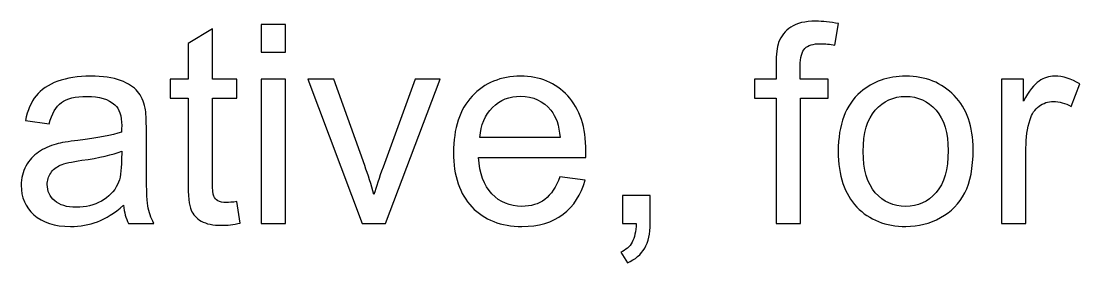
# Model space of a CAD drawing. Header units: millimetres. Extents: x 309 to 2032, y -1240 to 271.
# Drawn here: x 879.7 to 976.5, y 41.3 to 63.4 of the extents above; entities that cross this region are included whole.
import ezdxf

# ---------------------------------------------------------------- set-up
doc = ezdxf.new("R2010")
doc.units = ezdxf.units.MM
doc.header["$MEASUREMENT"] = 0
doc.layers.add('Layer 1', color=7, linetype='Continuous')

msp = doc.modelspace()

# ---------------------------------------------------------------- linework, layer by layer
at = {"layer": 'Layer 1', "color": 250}
for points, knots in [([(901.6409, 60.5938), (901.6409, 60.5938), (901.6409, 63.1338), (901.6409, 63.1338), (901.6409, 63.1338), (903.8761, 63.1338), (903.8761, 63.1338), (903.8761, 63.1338), (903.8761, 60.5938), (903.8761, 60.5938), (903.8761, 60.5938), (901.6409, 60.5938), (901.6409, 60.5938)], [0, 0, 0, 0, 0.25, 0.25, 0.25, 0.5, 0.5, 0.5, 0.75, 0.75, 0.75, 1, 1, 1, 1]), ([(948.7579, 44.9474), (948.7579, 44.9474), (948.7579, 56.4028), (948.7579, 56.4028), (948.7579, 56.4028), (946.7767, 56.4028), (946.7767, 56.4028), (946.7767, 56.4028), (946.7767, 58.13), (946.7767, 58.13), (946.7767, 58.13), (948.7579, 58.13), (948.7579, 58.13), (948.7579, 58.13), (948.7579, 59.527), (948.7579, 59.527), (948.7579, 60.4118), (948.8341, 61.0679), (948.9907, 61.4955), (949.2066, 62.0712), (949.5792, 62.5411), (950.121, 62.901), (950.6587, 63.2608), (951.4164, 63.4386), (952.3901, 63.4386), (953.0209, 63.4386), (953.7151, 63.3624), (954.4771, 63.2142), (954.4771, 63.2142), (954.1427, 61.2584), (954.1427, 61.2584), (953.677, 61.3389), (953.241, 61.3812), (952.8261, 61.3812), (952.1488, 61.3812), (951.6704, 61.2373), (951.3868, 60.9494), (951.1074, 60.6615), (950.9677, 60.1239), (950.9677, 59.3365), (950.9677, 59.3365), (950.9677, 58.13), (950.9677, 58.13), (950.9677, 58.13), (953.5331, 58.13), (953.5331, 58.13), (953.5331, 58.13), (953.5331, 56.4028), (953.5331, 56.4028), (953.5331, 56.4028), (950.9931, 56.4028), (950.9931, 56.4028), (950.9931, 56.4028), (950.9931, 44.9474), (950.9931, 44.9474), (950.9931, 44.9474), (948.7579, 44.9474), (948.7579, 44.9474)], [0, 0, 0, 0, 0.0526316, 0.0526316, 0.0526316, 0.1052632, 0.1052632, 0.1052632, 0.1578947, 0.1578947, 0.1578947, 0.2105263, 0.2105263, 0.2105263, 0.2631579, 0.2631579, 0.2631579, 0.3157895, 0.3157895, 0.3157895, 0.3684211, 0.3684211, 0.3684211, 0.4210526, 0.4210526, 0.4210526, 0.4736842, 0.4736842, 0.4736842, 0.5263158, 0.5263158, 0.5263158, 0.5789474, 0.5789474, 0.5789474, 0.6315789, 0.6315789, 0.6315789, 0.6842105, 0.6842105, 0.6842105, 0.7368421, 0.7368421, 0.7368421, 0.7894737, 0.7894737, 0.7894737, 0.8421053, 0.8421053, 0.8421053, 0.8947368, 0.8947368, 0.8947368, 0.9473684, 0.9473684, 0.9473684, 1, 1, 1, 1]), ([(899.4353, 46.9413), (899.4353, 46.9413), (899.7401, 44.9686), (899.7401, 44.9686), (899.1136, 44.8373), (898.5505, 44.7696), (898.0595, 44.7696), (897.2509, 44.7696), (896.6244, 44.8966), (896.1756, 45.1548), (895.7311, 45.4131), (895.4179, 45.7475), (895.2358, 46.1666), (895.0538, 46.5857), (894.9649, 47.4662), (894.9649, 48.8082), (894.9649, 48.8082), (894.9649, 56.4028), (894.9649, 56.4028), (894.9649, 56.4028), (893.3139, 56.4028), (893.3139, 56.4028), (893.3139, 56.4028), (893.3139, 58.13), (893.3139, 58.13), (893.3139, 58.13), (894.9649, 58.13), (894.9649, 58.13), (894.9649, 58.13), (894.9649, 61.3897), (894.9649, 61.3897), (894.9649, 61.3897), (897.2001, 62.7316), (897.2001, 62.7316), (897.2001, 62.7316), (897.2001, 58.13), (897.2001, 58.13), (897.2001, 58.13), (899.4353, 58.13), (899.4353, 58.13), (899.4353, 58.13), (899.4353, 56.4028), (899.4353, 56.4028), (899.4353, 56.4028), (897.2001, 56.4028), (897.2001, 56.4028), (897.2001, 56.4028), (897.2001, 48.6812), (897.2001, 48.6812), (897.2001, 48.042), (897.2382, 47.6313), (897.3186, 47.4493), (897.3948, 47.2673), (897.5218, 47.1233), (897.6996, 47.0133), (897.8774, 46.9074), (898.1314, 46.8524), (898.4616, 46.8524), (898.7072, 46.8524), (899.0331, 46.882), (899.4353, 46.9413)], [0, 0, 0, 0, 0.05, 0.05, 0.05, 0.1, 0.1, 0.1, 0.15, 0.15, 0.15, 0.2, 0.2, 0.2, 0.25, 0.25, 0.25, 0.3, 0.3, 0.3, 0.35, 0.35, 0.35, 0.4, 0.4, 0.4, 0.45, 0.45, 0.45, 0.5, 0.5, 0.5, 0.55, 0.55, 0.55, 0.6, 0.6, 0.6, 0.65, 0.65, 0.65, 0.7, 0.7, 0.7, 0.75, 0.75, 0.75, 0.8, 0.8, 0.8, 0.85, 0.85, 0.85, 0.9, 0.9, 0.9, 0.95, 0.95, 0.95, 1, 1, 1, 1]), ([(889.0679, 46.5984), (888.2382, 45.8914), (887.4381, 45.3961), (886.6718, 45.104), (885.9056, 44.8119), (885.0843, 44.668), (884.2038, 44.668), (882.756, 44.668), (881.6426, 45.0194), (880.8637, 45.7263), (880.0848, 46.4291), (879.6953, 47.3308), (879.6953, 48.4272), (879.6953, 49.0707), (879.8435, 49.6591), (880.1356, 50.1925), (880.4319, 50.7259), (880.8171, 51.1492), (881.2913, 51.471), (881.7696, 51.7927), (882.303, 52.0382), (882.8999, 52.2033), (883.3402, 52.3176), (884.0048, 52.4277), (884.8896, 52.5378), (886.693, 52.7494), (888.0265, 53.0077), (888.8774, 53.304), (888.8859, 53.6088), (888.8901, 53.8035), (888.8901, 53.884), (888.8901, 54.7899), (888.6784, 55.4291), (888.2551, 55.8017), (887.6836, 56.3054), (886.8327, 56.5552), (885.7066, 56.5552), (884.6525, 56.5552), (883.8736, 56.3689), (883.3741, 56.0006), (882.8703, 55.6323), (882.502, 54.9804), (882.2607, 54.0406), (882.2607, 54.0406), (880.0763, 54.3454), (880.0763, 54.3454), (880.2753, 55.281), (880.6012, 56.0387), (881.0584, 56.6145), (881.5156, 57.1902), (882.176, 57.6305), (883.0396, 57.9437), (883.899, 58.2528), (884.9023, 58.4094), (886.0368, 58.4094), (887.1629, 58.4094), (888.0815, 58.2782), (888.7885, 58.0115), (889.4912, 57.7448), (890.0119, 57.4146), (890.3421, 57.0124), (890.6723, 56.6102), (890.9052, 56.1022), (891.0406, 55.4884), (891.1126, 55.1074), (891.1507, 54.4216), (891.1507, 53.4352), (891.1507, 53.4352), (891.1507, 50.4719), (891.1507, 50.4719), (891.1507, 48.4018), (891.1973, 47.0937), (891.2904, 46.5391), (891.3793, 45.9846), (891.5656, 45.4554), (891.8365, 44.9474), (891.8365, 44.9474), (889.4997, 44.9474), (889.4997, 44.9474), (889.2753, 45.4173), (889.1314, 45.9676), (889.0679, 46.5984)], [0, 0, 0, 0, 0.037037, 0.037037, 0.037037, 0.0740741, 0.0740741, 0.0740741, 0.1111111, 0.1111111, 0.1111111, 0.1481481, 0.1481481, 0.1481481, 0.1851852, 0.1851852, 0.1851852, 0.2222222, 0.2222222, 0.2222222, 0.2592593, 0.2592593, 0.2592593, 0.2962963, 0.2962963, 0.2962963, 0.3333333, 0.3333333, 0.3333333, 0.3703704, 0.3703704, 0.3703704, 0.4074074, 0.4074074, 0.4074074, 0.4444444, 0.4444444, 0.4444444, 0.4814815, 0.4814815, 0.4814815, 0.5185185, 0.5185185, 0.5185185, 0.5555556, 0.5555556, 0.5555556, 0.5925926, 0.5925926, 0.5925926, 0.6296296, 0.6296296, 0.6296296, 0.6666667, 0.6666667, 0.6666667, 0.7037037, 0.7037037, 0.7037037, 0.7407407, 0.7407407, 0.7407407, 0.7777778, 0.7777778, 0.7777778, 0.8148148, 0.8148148, 0.8148148, 0.8518519, 0.8518519, 0.8518519, 0.8888889, 0.8888889, 0.8888889, 0.9259259, 0.9259259, 0.9259259, 0.962963, 0.962963, 0.962963, 1, 1, 1, 1]), ([(901.6409, 44.9474), (901.6409, 44.9474), (901.6409, 58.13), (901.6409, 58.13), (901.6409, 58.13), (903.8761, 58.13), (903.8761, 58.13), (903.8761, 58.13), (903.8761, 44.9474), (903.8761, 44.9474), (903.8761, 44.9474), (901.6409, 44.9474), (901.6409, 44.9474)], [0, 0, 0, 0, 0.25, 0.25, 0.25, 0.5, 0.5, 0.5, 0.75, 0.75, 0.75, 1, 1, 1, 1]), ([(910.8865, 44.9474), (910.8865, 44.9474), (905.9123, 58.13), (905.9123, 58.13), (905.9123, 58.13), (908.3041, 58.13), (908.3041, 58.13), (908.3041, 58.13), (911.1235, 50.2348), (911.1235, 50.2348), (911.4283, 49.3839), (911.712, 48.4992), (911.9702, 47.5805), (912.1692, 48.2748), (912.4443, 49.1088), (912.8042, 50.0867), (912.8042, 50.0867), (915.7336, 58.13), (915.7336, 58.13), (915.7336, 58.13), (918.0281, 58.13), (918.0281, 58.13), (918.0281, 58.13), (913.037, 44.9474), (913.037, 44.9474), (913.037, 44.9474), (910.8865, 44.9474), (910.8865, 44.9474)], [0, 0, 0, 0, 0.1111111, 0.1111111, 0.1111111, 0.2222222, 0.2222222, 0.2222222, 0.3333333, 0.3333333, 0.3333333, 0.4444444, 0.4444444, 0.4444444, 0.5555556, 0.5555556, 0.5555556, 0.6666667, 0.6666667, 0.6666667, 0.7777778, 0.7777778, 0.7777778, 0.8888889, 0.8888889, 0.8888889, 1, 1, 1, 1]), ([(928.9755, 49.2146), (928.9755, 49.2146), (931.2869, 48.9098), (931.2869, 48.9098), (930.9271, 47.5678), (930.254, 46.5222), (929.2718, 45.7814), (928.2897, 45.0405), (927.0366, 44.668), (925.5084, 44.668), (923.5865, 44.668), (922.0625, 45.2607), (920.9364, 46.446), (919.8103, 47.6271), (919.2473, 49.2908), (919.2473, 51.4286), (919.2473, 53.6384), (919.8146, 55.3572), (920.9533, 56.5764), (922.0921, 57.7998), (923.5695, 58.4094), (925.3856, 58.4094), (927.1425, 58.4094), (928.5776, 57.8125), (929.6909, 56.6145), (930.8043, 55.4164), (931.3631, 53.7316), (931.3631, 51.5599), (931.3631, 51.4286), (931.3589, 51.2297), (931.3504, 50.9672), (931.3504, 50.9672), (921.5333, 50.9672), (921.5333, 50.9672), (921.618, 49.5236), (922.0244, 48.4145), (922.761, 47.6483), (923.4933, 46.882), (924.412, 46.4968), (925.5084, 46.4968), (926.3254, 46.4968), (927.0239, 46.7127), (927.5997, 47.1445), (928.1796, 47.5763), (928.6368, 48.2663), (928.9755, 49.2146)], [0, 0, 0, 0, 0.0666667, 0.0666667, 0.0666667, 0.1333333, 0.1333333, 0.1333333, 0.2, 0.2, 0.2, 0.2666667, 0.2666667, 0.2666667, 0.3333333, 0.3333333, 0.3333333, 0.4, 0.4, 0.4, 0.4666667, 0.4666667, 0.4666667, 0.5333333, 0.5333333, 0.5333333, 0.6, 0.6, 0.6, 0.6666667, 0.6666667, 0.6666667, 0.7333333, 0.7333333, 0.7333333, 0.8, 0.8, 0.8, 0.8666667, 0.8666667, 0.8666667, 0.9333333, 0.9333333, 0.9333333, 1, 1, 1, 1]), ([(954.4433, 51.5387), (954.4433, 53.9729), (955.1206, 55.7763), (956.4795, 56.9489), (957.6098, 57.9226), (958.9941, 58.4094), (960.624, 58.4094), (962.4316, 58.4094), (963.9133, 57.8167), (965.0647, 56.6314), (966.212, 55.4503), (966.7877, 53.812), (966.7877, 51.725), (966.7877, 50.0316), (966.5337, 48.7024), (966.0257, 47.7329), (965.5177, 46.7635), (964.7769, 46.01), (963.8032, 45.4723), (962.8338, 44.9347), (961.7712, 44.668), (960.624, 44.668), (958.7782, 44.668), (957.2881, 45.2564), (956.1493, 46.4375), (955.0106, 47.6186), (954.4433, 49.3204), (954.4433, 51.5387)], [0, 0, 0, 0, 0.1111111, 0.1111111, 0.1111111, 0.2222222, 0.2222222, 0.2222222, 0.3333333, 0.3333333, 0.3333333, 0.4444444, 0.4444444, 0.4444444, 0.5555556, 0.5555556, 0.5555556, 0.6666667, 0.6666667, 0.6666667, 0.7777778, 0.7777778, 0.7777778, 0.8888889, 0.8888889, 0.8888889, 1, 1, 1, 1]), ([(969.3827, 44.9474), (969.3827, 44.9474), (969.3827, 58.13), (969.3827, 58.13), (969.3827, 58.13), (971.3893, 58.13), (971.3893, 58.13), (971.3893, 58.13), (971.3893, 56.1107), (971.3893, 56.1107), (971.9015, 57.0463), (972.3757, 57.6643), (972.8117, 57.9607), (973.2477, 58.2612), (973.7261, 58.4094), (974.2468, 58.4094), (975.0003, 58.4094), (975.7666, 58.1723), (976.5455, 57.7024), (976.5455, 57.7024), (975.7496, 55.6408), (975.7496, 55.6408), (975.2078, 55.9456), (974.6659, 56.098), (974.124, 56.098), (973.6372, 56.098), (973.2012, 55.9498), (972.8159, 55.6577), (972.4307, 55.3656), (972.1555, 54.9592), (971.9904, 54.4385), (971.7407, 53.6469), (971.6179, 52.7791), (971.6179, 51.835), (971.6179, 51.835), (971.6179, 44.9474), (971.6179, 44.9474), (971.6179, 44.9474), (969.3827, 44.9474), (969.3827, 44.9474)], [0, 0, 0, 0, 0.0769231, 0.0769231, 0.0769231, 0.1538462, 0.1538462, 0.1538462, 0.2307692, 0.2307692, 0.2307692, 0.3076923, 0.3076923, 0.3076923, 0.3846154, 0.3846154, 0.3846154, 0.4615385, 0.4615385, 0.4615385, 0.5384615, 0.5384615, 0.5384615, 0.6153846, 0.6153846, 0.6153846, 0.6923077, 0.6923077, 0.6923077, 0.7692308, 0.7692308, 0.7692308, 0.8461538, 0.8461538, 0.8461538, 0.9230769, 0.9230769, 0.9230769, 1, 1, 1, 1]), ([(921.6603, 52.796), (921.6603, 52.796), (929.0009, 52.796), (929.0009, 52.796), (928.9035, 53.9051), (928.6199, 54.7349), (928.1585, 55.2894), (927.4515, 56.1488), (926.5286, 56.5806), (925.3983, 56.5806), (924.3739, 56.5806), (923.5145, 56.2377), (922.816, 55.5519), (922.1217, 54.8661), (921.7365, 53.9475), (921.6603, 52.796)], [0, 0, 0, 0, 0.2, 0.2, 0.2, 0.4, 0.4, 0.4, 0.6, 0.6, 0.6, 0.8, 0.8, 0.8, 1, 1, 1, 1]), ([(956.7293, 51.5345), (956.7293, 49.8496), (957.0976, 48.5881), (957.8342, 47.7541), (958.575, 46.9159), (959.5021, 46.4968), (960.624, 46.4968), (961.7331, 46.4968), (962.656, 46.9159), (963.3968, 47.7583), (964.1334, 48.6008), (964.5017, 49.8835), (964.5017, 51.6064), (964.5017, 53.232), (964.1292, 54.4639), (963.3883, 55.2979), (962.6475, 56.1361), (961.7246, 56.5552), (960.624, 56.5552), (959.5021, 56.5552), (958.575, 56.1403), (957.8342, 55.3064), (957.0976, 54.4724), (956.7293, 53.2151), (956.7293, 51.5345)], [0, 0, 0, 0, 0.125, 0.125, 0.125, 0.25, 0.25, 0.25, 0.375, 0.375, 0.375, 0.5, 0.5, 0.5, 0.625, 0.625, 0.625, 0.75, 0.75, 0.75, 0.875, 0.875, 0.875, 1, 1, 1, 1]), ([(888.8901, 51.5514), (888.0773, 51.2212), (886.8581, 50.9418), (885.2325, 50.7132), (884.3096, 50.582), (883.6577, 50.4338), (883.2767, 50.2687), (882.8957, 50.1036), (882.6036, 49.8623), (882.3962, 49.549), (882.1887, 49.2315), (882.0829, 48.8802), (882.0829, 48.4907), (882.0829, 47.9023), (882.3073, 47.407), (882.7602, 47.0133), (883.2132, 46.6196), (883.8736, 46.4206), (884.7414, 46.4206), (885.6008, 46.4206), (886.367, 46.6069), (887.0401, 46.9836), (887.709, 47.3562), (888.2043, 47.8684), (888.5176, 48.5161), (888.7589, 49.0199), (888.8774, 49.7607), (888.8774, 50.7386), (888.8774, 50.7386), (888.8901, 51.5514), (888.8901, 51.5514)], [0, 0, 0, 0, 0.1, 0.1, 0.1, 0.2, 0.2, 0.2, 0.3, 0.3, 0.3, 0.4, 0.4, 0.4, 0.5, 0.5, 0.5, 0.6, 0.6, 0.6, 0.7, 0.7, 0.7, 0.8, 0.8, 0.8, 0.9, 0.9, 0.9, 1, 1, 1, 1]), ([(934.6947, 44.9474), (934.6947, 44.9474), (934.6947, 47.4874), (934.6947, 47.4874), (934.6947, 47.4874), (937.2347, 47.4874), (937.2347, 47.4874), (937.2347, 47.4874), (937.2347, 44.9474), (937.2347, 44.9474), (937.2347, 44.0118), (937.0696, 43.2541), (936.7352, 42.6783), (936.405, 42.1026), (935.8758, 41.6539), (935.1519, 41.3406), (935.1519, 41.3406), (934.5423, 42.3058), (934.5423, 42.3058), (935.0164, 42.5132), (935.3636, 42.818), (935.5837, 43.216), (935.8081, 43.6181), (935.9351, 44.1939), (935.9605, 44.9474), (935.9605, 44.9474), (934.6947, 44.9474), (934.6947, 44.9474)], [0, 0, 0, 0, 0.1111111, 0.1111111, 0.1111111, 0.2222222, 0.2222222, 0.2222222, 0.3333333, 0.3333333, 0.3333333, 0.4444444, 0.4444444, 0.4444444, 0.5555556, 0.5555556, 0.5555556, 0.6666667, 0.6666667, 0.6666667, 0.7777778, 0.7777778, 0.7777778, 0.8888889, 0.8888889, 0.8888889, 1, 1, 1, 1])]:
    msp.add_open_spline(points, degree=3, knots=knots, dxfattribs=at)

doc.saveas('drawing.dxf')
